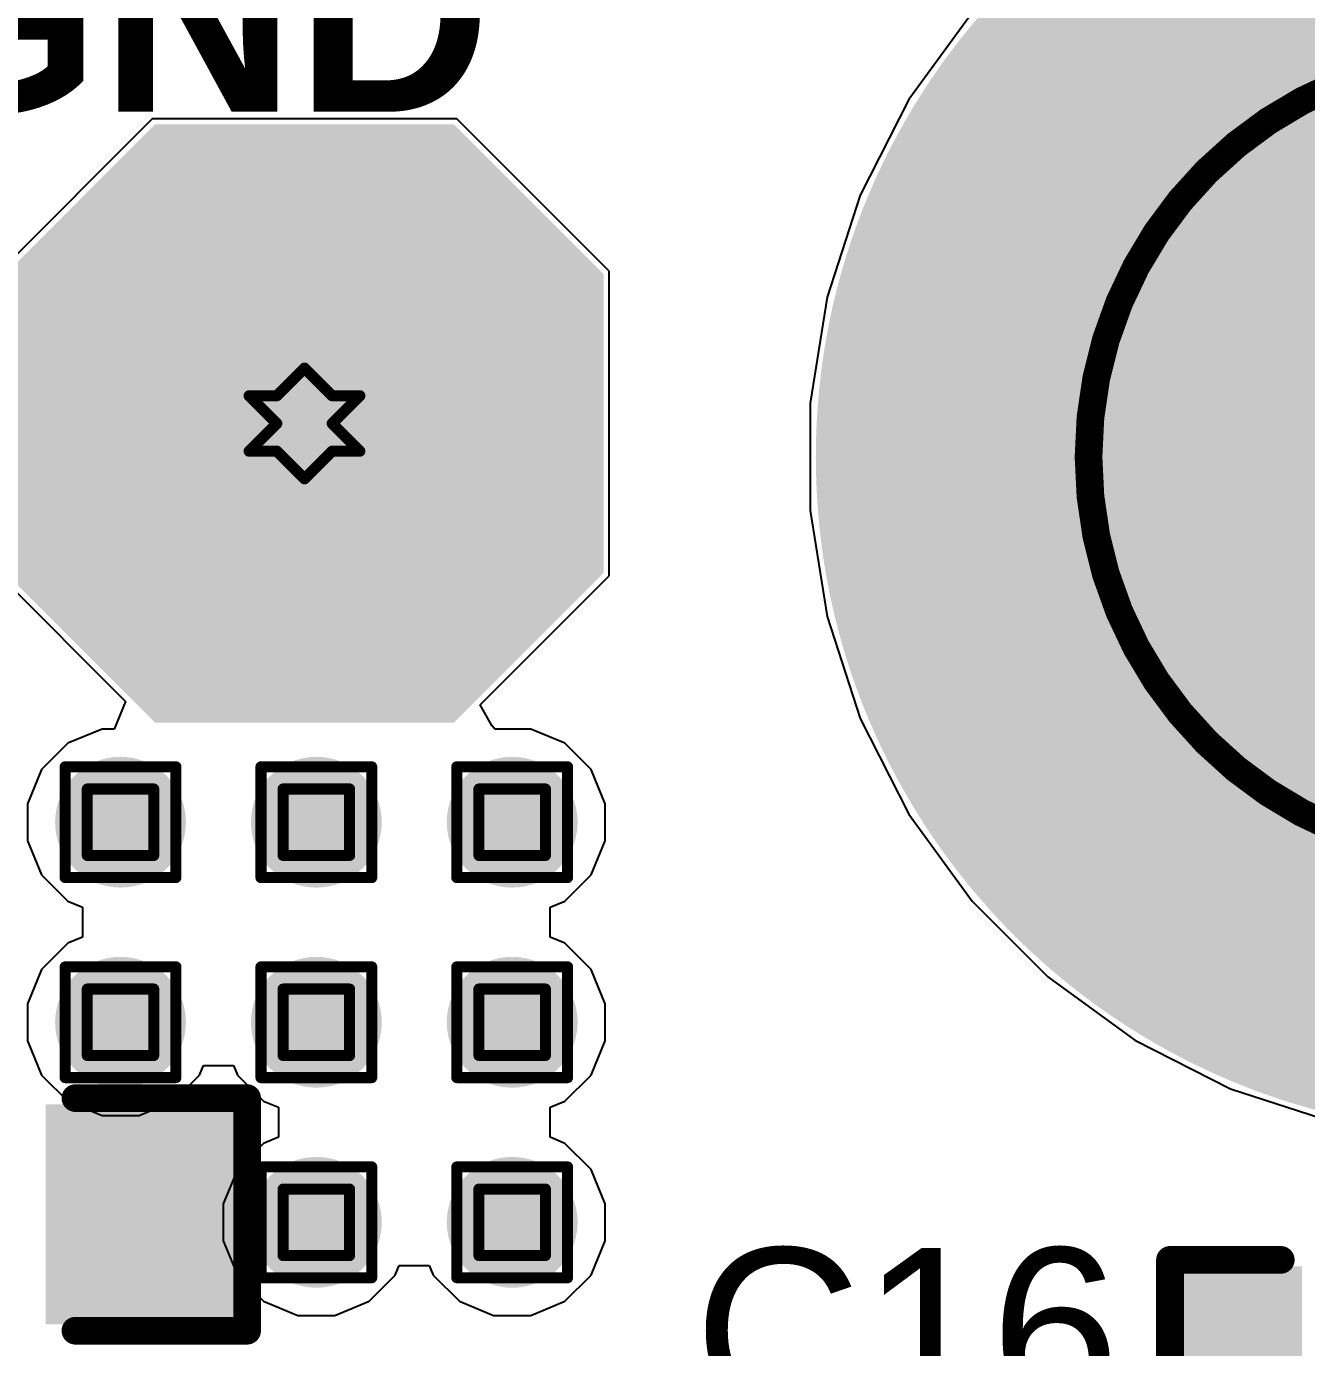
# Model space of a CAD drawing. Header units: inches. Extents: x -22 to 5433, y -13 to 5447.
# Drawn here: x -6.66 to -0.79, y 26.9 to 32.96 of the extents above; entities that cross this region are included whole.
import ezdxf

# ---------------------------------------------------------------- set-up
doc = ezdxf.new("R2010")
doc.units = ezdxf.units.IN
for name, color, linetype in [('Board_outline', 216, 'Continuous'), ('Bottom Layer', 5, 'Continuous'), ('Bottom Solder', 6, 'Continuous'), ('Drill Drawing', 1, 'Continuous'), ('Ground', 16, 'Continuous'), ('Multi-Layer', 9, 'Continuous'), ('Pad Holes', 156, 'Continuous'), ('Power', 76, 'Continuous'), ('Top Layer', 1, 'Continuous'), ('Top Overlay', 2, 'Continuous'), ('Top Paste', 8, 'Continuous'), ('Top Solder', 216, 'Continuous'), ('Via Holes', 16, 'Continuous')]:
    doc.layers.add(name, color=color, linetype=linetype)
doc.styles.add('Arial', font='', dxfattribs={"height": 0.2})
doc.styles.add('Arial_Bold', font='', dxfattribs={"height": 0.2})
doc.styles.get('Arial').set_extended_font_data('Arial')
doc.styles.get('Arial_Bold').set_extended_font_data('Arial', bold=True)

msp = doc.modelspace()

# ---------------------------------------------------------------- hatches: boundary and pattern name
at = {"layer": 'Bottom Layer'}
h = msp.add_hatch(color=5, dxfattribs=at)
edge = h.paths.add_edge_path()
edge.add_arc((0.0606, 30.9834), 3, 0, 360)
msp.add_hatch(color=5, dxfattribs=at).paths.add_polyline_path([(-4.116, 30.502), (-4.116, 31.772), (-4.751, 32.407), (-6.021, 32.407), (-6.656, 31.772), (-6.656, 30.502), (-6.021, 29.867), (-4.751, 29.867)])
h = msp.add_hatch(color=5, dxfattribs=at)
edge = h.paths.add_edge_path()
edge.add_arc((-6.2297, 29.3082), 0.3, 0, 360)
h = msp.add_hatch(color=5, dxfattribs=at)
edge = h.paths.add_edge_path()
edge.add_arc((-5.3316, 29.3082), 0.3, 0, 360)
h = msp.add_hatch(color=5, dxfattribs=at)
edge = h.paths.add_edge_path()
edge.add_arc((-4.4335, 29.3082), 0.3, 0, 360)
h = msp.add_hatch(color=5, dxfattribs=at)
edge = h.paths.add_edge_path()
edge.add_arc((-6.2297, 28.3907), 0.3, 0, 360)
h = msp.add_hatch(color=5, dxfattribs=at)
edge = h.paths.add_edge_path()
edge.add_arc((-5.3316, 28.3907), 0.3, 0, 360)
h = msp.add_hatch(color=5, dxfattribs=at)
edge = h.paths.add_edge_path()
edge.add_arc((-4.4335, 28.3907), 0.3, 0, 360)
h = msp.add_hatch(color=5, dxfattribs=at)
edge = h.paths.add_edge_path()
edge.add_arc((-5.3316, 27.4731), 0.3, 0, 360)
h = msp.add_hatch(color=5, dxfattribs=at)
edge = h.paths.add_edge_path()
edge.add_arc((-4.4335, 27.4731), 0.3, 0, 360)
at = {"layer": 'Bottom Solder'}
h = msp.add_hatch(color=6, dxfattribs=at)
edge = h.paths.add_edge_path()
edge.add_arc((0.0606, 30.9834), 3.1016, 0, 360)
msp.add_hatch(color=6, dxfattribs=at).paths.add_polyline_path([(-4.0144, 30.4512), (-4.0144, 31.8228), (-4.7002, 32.5086), (-6.0718, 32.5086), (-6.7576, 31.8228), (-6.7576, 30.4512), (-6.0718, 29.7654), (-4.7002, 29.7654)])
at = {"layer": 'Ground'}
h = msp.add_hatch(color=16, dxfattribs=at)
edge = h.paths.add_edge_path()
edge.add_arc((0.0606, 30.9834), 3, 0, 360)
msp.add_hatch(color=16, dxfattribs=at).paths.add_polyline_path([(-4.116, 30.502), (-4.116, 31.772), (-4.751, 32.407), (-6.021, 32.407), (-6.656, 31.772), (-6.656, 30.502), (-6.021, 29.867), (-4.751, 29.867)])
h = msp.add_hatch(color=16, dxfattribs=at)
edge = h.paths.add_edge_path()
edge.add_arc((-6.2297, 29.3082), 0.3, 0, 360)
h = msp.add_hatch(color=16, dxfattribs=at)
edge = h.paths.add_edge_path()
edge.add_arc((-5.3316, 29.3082), 0.3, 0, 360)
h = msp.add_hatch(color=16, dxfattribs=at)
edge = h.paths.add_edge_path()
edge.add_arc((-4.4335, 29.3082), 0.3, 0, 360)
h = msp.add_hatch(color=16, dxfattribs=at)
edge = h.paths.add_edge_path()
edge.add_arc((-6.2297, 28.3907), 0.3, 0, 360)
h = msp.add_hatch(color=16, dxfattribs=at)
edge = h.paths.add_edge_path()
edge.add_arc((-5.3316, 28.3907), 0.3, 0, 360)
h = msp.add_hatch(color=16, dxfattribs=at)
edge = h.paths.add_edge_path()
edge.add_arc((-4.4335, 28.3907), 0.3, 0, 360)
h = msp.add_hatch(color=16, dxfattribs=at)
edge = h.paths.add_edge_path()
edge.add_arc((-5.3316, 27.4731), 0.3, 0, 360)
h = msp.add_hatch(color=16, dxfattribs=at)
edge = h.paths.add_edge_path()
edge.add_arc((-4.4335, 27.4731), 0.3, 0, 360)
at = {"layer": 'Multi-Layer'}
h = msp.add_hatch(color=9, dxfattribs=at)
edge = h.paths.add_edge_path()
edge.add_arc((0.0606, 30.9834), 3, 0, 360)
msp.add_hatch(color=9, dxfattribs=at).paths.add_polyline_path([(-4.116, 30.502), (-4.116, 31.772), (-4.751, 32.407), (-6.021, 32.407), (-6.656, 31.772), (-6.656, 30.502), (-6.021, 29.867), (-4.751, 29.867)])
at = {"layer": 'Pad Holes'}
h = msp.add_hatch(color=7, dxfattribs=at)
edge = h.paths.add_edge_path()
edge.add_arc((0.0606, 30.9834), 1.85, 0, 360)
h = msp.add_hatch(color=7, dxfattribs=at)
edge = h.paths.add_edge_path()
edge.add_arc((-5.386, 31.137), 0.508, 0, 360)
at = {"layer": 'Power'}
h = msp.add_hatch(color=76, dxfattribs=at)
edge = h.paths.add_edge_path()
edge.add_arc((0.0606, 30.9834), 3, 0, 360)
msp.add_hatch(color=76, dxfattribs=at).paths.add_polyline_path([(-4.116, 30.502), (-4.116, 31.772), (-4.751, 32.407), (-6.021, 32.407), (-6.656, 31.772), (-6.656, 30.502), (-6.021, 29.867), (-4.751, 29.867)])
h = msp.add_hatch(color=76, dxfattribs=at)
edge = h.paths.add_edge_path()
edge.add_arc((-6.2297, 29.3082), 0.3, 0, 360)
h = msp.add_hatch(color=76, dxfattribs=at)
edge = h.paths.add_edge_path()
edge.add_arc((-5.3316, 29.3082), 0.3, 0, 360)
h = msp.add_hatch(color=76, dxfattribs=at)
edge = h.paths.add_edge_path()
edge.add_arc((-4.4335, 29.3082), 0.3, 0, 360)
h = msp.add_hatch(color=76, dxfattribs=at)
edge = h.paths.add_edge_path()
edge.add_arc((-6.2297, 28.3907), 0.3, 0, 360)
h = msp.add_hatch(color=76, dxfattribs=at)
edge = h.paths.add_edge_path()
edge.add_arc((-5.3316, 28.3907), 0.3, 0, 360)
h = msp.add_hatch(color=76, dxfattribs=at)
edge = h.paths.add_edge_path()
edge.add_arc((-4.4335, 28.3907), 0.3, 0, 360)
h = msp.add_hatch(color=76, dxfattribs=at)
edge = h.paths.add_edge_path()
edge.add_arc((-5.3316, 27.4731), 0.3, 0, 360)
h = msp.add_hatch(color=76, dxfattribs=at)
edge = h.paths.add_edge_path()
edge.add_arc((-4.4335, 27.4731), 0.3, 0, 360)
at = {"layer": 'Top Layer'}
h = msp.add_hatch(color=1, dxfattribs=at)
edge = h.paths.add_edge_path()
edge.add_arc((0.0606, 30.9834), 3, 0, 360)
for points in [[(-4.116, 30.502), (-4.116, 31.772), (-4.751, 32.407), (-6.021, 32.407), (-6.656, 31.772), (-6.656, 30.502), (-6.021, 29.867), (-4.751, 29.867)], [(-6.5127, 27.0649), (-6.5127, 27.9539), (-5.7507, 27.9539), (-5.7507, 27.0649)], [(-1.3278, 26.5769), (-1.3278, 27.2119), (-0.8706, 27.2119), (-0.8706, 26.5769)]]:
    msp.add_hatch(color=1, dxfattribs=at).paths.add_polyline_path(points)
h = msp.add_hatch(color=1, dxfattribs=at)
edge = h.paths.add_edge_path()
edge.add_arc((-6.2297, 29.3082), 0.3, 0, 360)
h = msp.add_hatch(color=1, dxfattribs=at)
edge = h.paths.add_edge_path()
edge.add_arc((-5.3316, 29.3082), 0.3, 0, 360)
h = msp.add_hatch(color=1, dxfattribs=at)
edge = h.paths.add_edge_path()
edge.add_arc((-4.4335, 29.3082), 0.3, 0, 360)
h = msp.add_hatch(color=1, dxfattribs=at)
edge = h.paths.add_edge_path()
edge.add_arc((-6.2297, 28.3907), 0.3, 0, 360)
h = msp.add_hatch(color=1, dxfattribs=at)
edge = h.paths.add_edge_path()
edge.add_arc((-5.3316, 28.3907), 0.3, 0, 360)
h = msp.add_hatch(color=1, dxfattribs=at)
edge = h.paths.add_edge_path()
edge.add_arc((-4.4335, 28.3907), 0.3, 0, 360)
h = msp.add_hatch(color=1, dxfattribs=at)
edge = h.paths.add_edge_path()
edge.add_arc((-5.3316, 27.4731), 0.3, 0, 360)
h = msp.add_hatch(color=1, dxfattribs=at)
edge = h.paths.add_edge_path()
edge.add_arc((-4.4335, 27.4731), 0.3, 0, 360)
at = {"layer": 'Top Paste'}
for points in [[(-6.5127, 27.0649), (-6.5127, 27.9539), (-5.7507, 27.9539), (-5.7507, 27.0649)], [(-1.3278, 26.5769), (-1.3278, 27.2119), (-0.8706, 27.2119), (-0.8706, 26.5769)]]:
    msp.add_hatch(color=8, dxfattribs=at).paths.add_polyline_path(points)
at = {"layer": 'Top Solder'}
h = msp.add_hatch(color=216, dxfattribs=at)
edge = h.paths.add_edge_path()
edge.add_arc((0.0606, 30.9834), 3.1016, 0, 360)
for points in [[(-4.0144, 30.4512), (-4.0144, 31.8228), (-4.7002, 32.5086), (-6.0718, 32.5086), (-6.7576, 31.8228), (-6.7576, 30.4512), (-6.0718, 29.7654), (-4.7002, 29.7654)], [(-6.5727, 27.0049), (-6.5727, 28.0139), (-5.6907, 28.0139), (-5.6907, 27.0049)], [(-1.3878, 26.5169), (-1.3878, 27.2719), (-0.8106, 27.2719), (-0.8106, 26.5169)]]:
    msp.add_hatch(color=216, dxfattribs=at).paths.add_polyline_path(points)
at = {"layer": 'Via Holes'}
h = msp.add_hatch(color=7, dxfattribs=at)
edge = h.paths.add_edge_path()
edge.add_arc((-6.2297, 29.3082), 0.15, 0, 360)
h = msp.add_hatch(color=7, dxfattribs=at)
edge = h.paths.add_edge_path()
edge.add_arc((-5.3316, 29.3082), 0.15, 0, 360)
h = msp.add_hatch(color=7, dxfattribs=at)
edge = h.paths.add_edge_path()
edge.add_arc((-4.4335, 29.3082), 0.15, 0, 360)
h = msp.add_hatch(color=7, dxfattribs=at)
edge = h.paths.add_edge_path()
edge.add_arc((-6.2297, 28.3907), 0.15, 0, 360)
h = msp.add_hatch(color=7, dxfattribs=at)
edge = h.paths.add_edge_path()
edge.add_arc((-5.3316, 28.3907), 0.15, 0, 360)
h = msp.add_hatch(color=7, dxfattribs=at)
edge = h.paths.add_edge_path()
edge.add_arc((-4.4335, 28.3907), 0.15, 0, 360)
h = msp.add_hatch(color=7, dxfattribs=at)
edge = h.paths.add_edge_path()
edge.add_arc((-5.3316, 27.4731), 0.15, 0, 360)
h = msp.add_hatch(color=7, dxfattribs=at)
edge = h.paths.add_edge_path()
edge.add_arc((-4.4335, 27.4731), 0.15, 0, 360)

# ---------------------------------------------------------------- linework, layer by layer
at = {"layer": 'Board_outline'}
for points in [[(1.9116, 30.9834, 0.127, 0.127, 1), (-1.7904, 30.9834, 0.127, 0.127, 1)], [(-1.8222, 30.9834, 0.0635, 0.0635, 1), (-1.7587, 30.9834, 0.0635, 0.0635, 1)]]:
    msp.add_lwpolyline(points, format="xyseb", close=True, dxfattribs=at)
at = {"layer": 'Drill Drawing'}
for points in [[(-5.513, 31.264, 0.0508, 0.0508, 0), (-5.386, 31.391, 0.0508, 0.0508, 0)], [(-5.386, 31.391, 0.0508, 0.0508, 0), (-5.259, 31.264, 0.0508, 0.0508, 0)], [(-5.64, 31.264, 0.0508, 0.0508, 0), (-5.513, 31.137, 0.0508, 0.0508, 0)], [(-5.64, 31.264, 0.0508, 0.0508, 0), (-5.513, 31.264, 0.0508, 0.0508, 0)], [(-5.259, 31.264, 0.0508, 0.0508, 0), (-5.132, 31.264, 0.0508, 0.0508, 0)], [(-5.259, 31.137, 0.0508, 0.0508, 0), (-5.132, 31.264, 0.0508, 0.0508, 0)], [(-5.64, 31.01, 0.0508, 0.0508, 0), (-5.513, 31.137, 0.0508, 0.0508, 0)], [(-5.259, 31.137, 0.0508, 0.0508, 0), (-5.132, 31.01, 0.0508, 0.0508, 0)], [(-5.64, 31.01, 0.0508, 0.0508, 0), (-5.513, 31.01, 0.0508, 0.0508, 0)], [(-5.513, 31.01, 0.0508, 0.0508, 0), (-5.386, 30.883, 0.0508, 0.0508, 0)], [(-5.386, 30.883, 0.0508, 0.0508, 0), (-5.259, 31.01, 0.0508, 0.0508, 0)], [(-5.259, 31.01, 0.0508, 0.0508, 0), (-5.132, 31.01, 0.0508, 0.0508, 0)], [(-6.4837, 29.5622, 0.0508, 0.0508, 0), (-5.9757, 29.5622, 0.0508, 0.0508, 0)], [(-6.4837, 29.0542, 0.0508, 0.0508, 0), (-6.4837, 29.5622, 0.0508, 0.0508, 0)], [(-5.9757, 29.0542, 0.0508, 0.0508, 0), (-5.9757, 29.5622, 0.0508, 0.0508, 0)], [(-5.5856, 29.5622, 0.0508, 0.0508, 0), (-5.0776, 29.5622, 0.0508, 0.0508, 0)], [(-5.5856, 29.0542, 0.0508, 0.0508, 0), (-5.5856, 29.5622, 0.0508, 0.0508, 0)], [(-5.0776, 29.0542, 0.0508, 0.0508, 0), (-5.0776, 29.5622, 0.0508, 0.0508, 0)], [(-4.6875, 29.5622, 0.0508, 0.0508, 0), (-4.1795, 29.5622, 0.0508, 0.0508, 0)], [(-4.6875, 29.0542, 0.0508, 0.0508, 0), (-4.6875, 29.5622, 0.0508, 0.0508, 0)], [(-4.1795, 29.0542, 0.0508, 0.0508, 0), (-4.1795, 29.5622, 0.0508, 0.0508, 0)], [(-6.3821, 29.4606, 0.0508, 0.0508, 0), (-6.0773, 29.4606, 0.0508, 0.0508, 0)], [(-6.3821, 29.1558, 0.0508, 0.0508, 0), (-6.3821, 29.4606, 0.0508, 0.0508, 0)], [(-6.0773, 29.1558, 0.0508, 0.0508, 0), (-6.0773, 29.4606, 0.0508, 0.0508, 0)], [(-5.484, 29.4606, 0.0508, 0.0508, 0), (-5.1792, 29.4606, 0.0508, 0.0508, 0)], [(-5.484, 29.1558, 0.0508, 0.0508, 0), (-5.484, 29.4606, 0.0508, 0.0508, 0)], [(-5.1792, 29.1558, 0.0508, 0.0508, 0), (-5.1792, 29.4606, 0.0508, 0.0508, 0)], [(-4.5859, 29.4606, 0.0508, 0.0508, 0), (-4.2811, 29.4606, 0.0508, 0.0508, 0)], [(-4.5859, 29.1558, 0.0508, 0.0508, 0), (-4.5859, 29.4606, 0.0508, 0.0508, 0)], [(-4.2811, 29.1558, 0.0508, 0.0508, 0), (-4.2811, 29.4606, 0.0508, 0.0508, 0)], [(-6.3821, 29.1558, 0.0508, 0.0508, 0), (-6.0773, 29.1558, 0.0508, 0.0508, 0)], [(-5.484, 29.1558, 0.0508, 0.0508, 0), (-5.1792, 29.1558, 0.0508, 0.0508, 0)], [(-4.5859, 29.1558, 0.0508, 0.0508, 0), (-4.2811, 29.1558, 0.0508, 0.0508, 0)], [(-6.4837, 29.0542, 0.0508, 0.0508, 0), (-5.9757, 29.0542, 0.0508, 0.0508, 0)], [(-5.5856, 29.0542, 0.0508, 0.0508, 0), (-5.0776, 29.0542, 0.0508, 0.0508, 0)], [(-4.6875, 29.0542, 0.0508, 0.0508, 0), (-4.1795, 29.0542, 0.0508, 0.0508, 0)], [(-6.4837, 28.6447, 0.0508, 0.0508, 0), (-5.9757, 28.6447, 0.0508, 0.0508, 0)], [(-6.4837, 28.1367, 0.0508, 0.0508, 0), (-6.4837, 28.6447, 0.0508, 0.0508, 0)], [(-5.9757, 28.1367, 0.0508, 0.0508, 0), (-5.9757, 28.6447, 0.0508, 0.0508, 0)], [(-5.5856, 28.6447, 0.0508, 0.0508, 0), (-5.0776, 28.6447, 0.0508, 0.0508, 0)], [(-5.5856, 28.1367, 0.0508, 0.0508, 0), (-5.5856, 28.6447, 0.0508, 0.0508, 0)], [(-5.0776, 28.1367, 0.0508, 0.0508, 0), (-5.0776, 28.6447, 0.0508, 0.0508, 0)], [(-4.6875, 28.6447, 0.0508, 0.0508, 0), (-4.1795, 28.6447, 0.0508, 0.0508, 0)], [(-4.6875, 28.1367, 0.0508, 0.0508, 0), (-4.6875, 28.6447, 0.0508, 0.0508, 0)], [(-4.1795, 28.1367, 0.0508, 0.0508, 0), (-4.1795, 28.6447, 0.0508, 0.0508, 0)], [(-6.3821, 28.5431, 0.0508, 0.0508, 0), (-6.0773, 28.5431, 0.0508, 0.0508, 0)], [(-6.3821, 28.2383, 0.0508, 0.0508, 0), (-6.3821, 28.5431, 0.0508, 0.0508, 0)], [(-6.0773, 28.2383, 0.0508, 0.0508, 0), (-6.0773, 28.5431, 0.0508, 0.0508, 0)], [(-5.484, 28.5431, 0.0508, 0.0508, 0), (-5.1792, 28.5431, 0.0508, 0.0508, 0)], [(-5.484, 28.2383, 0.0508, 0.0508, 0), (-5.484, 28.5431, 0.0508, 0.0508, 0)], [(-5.1792, 28.2383, 0.0508, 0.0508, 0), (-5.1792, 28.5431, 0.0508, 0.0508, 0)], [(-4.5859, 28.5431, 0.0508, 0.0508, 0), (-4.2811, 28.5431, 0.0508, 0.0508, 0)], [(-4.5859, 28.2383, 0.0508, 0.0508, 0), (-4.5859, 28.5431, 0.0508, 0.0508, 0)], [(-4.2811, 28.2383, 0.0508, 0.0508, 0), (-4.2811, 28.5431, 0.0508, 0.0508, 0)], [(-6.3821, 28.2383, 0.0508, 0.0508, 0), (-6.0773, 28.2383, 0.0508, 0.0508, 0)], [(-5.484, 28.2383, 0.0508, 0.0508, 0), (-5.1792, 28.2383, 0.0508, 0.0508, 0)], [(-4.5859, 28.2383, 0.0508, 0.0508, 0), (-4.2811, 28.2383, 0.0508, 0.0508, 0)], [(-6.4837, 28.1367, 0.0508, 0.0508, 0), (-5.9757, 28.1367, 0.0508, 0.0508, 0)], [(-5.5856, 28.1367, 0.0508, 0.0508, 0), (-5.0776, 28.1367, 0.0508, 0.0508, 0)], [(-4.6875, 28.1367, 0.0508, 0.0508, 0), (-4.1795, 28.1367, 0.0508, 0.0508, 0)], [(-5.5856, 27.7271, 0.0508, 0.0508, 0), (-5.0776, 27.7271, 0.0508, 0.0508, 0)], [(-5.5856, 27.2191, 0.0508, 0.0508, 0), (-5.5856, 27.7271, 0.0508, 0.0508, 0)], [(-5.0776, 27.2191, 0.0508, 0.0508, 0), (-5.0776, 27.7271, 0.0508, 0.0508, 0)], [(-4.6875, 27.7271, 0.0508, 0.0508, 0), (-4.1795, 27.7271, 0.0508, 0.0508, 0)], [(-4.6875, 27.2191, 0.0508, 0.0508, 0), (-4.6875, 27.7271, 0.0508, 0.0508, 0)], [(-4.1795, 27.2191, 0.0508, 0.0508, 0), (-4.1795, 27.7271, 0.0508, 0.0508, 0)], [(-5.484, 27.6255, 0.0508, 0.0508, 0), (-5.1792, 27.6255, 0.0508, 0.0508, 0)], [(-5.484, 27.3207, 0.0508, 0.0508, 0), (-5.484, 27.6255, 0.0508, 0.0508, 0)], [(-5.1792, 27.3207, 0.0508, 0.0508, 0), (-5.1792, 27.6255, 0.0508, 0.0508, 0)], [(-4.5859, 27.6255, 0.0508, 0.0508, 0), (-4.2811, 27.6255, 0.0508, 0.0508, 0)], [(-4.5859, 27.3207, 0.0508, 0.0508, 0), (-4.5859, 27.6255, 0.0508, 0.0508, 0)], [(-4.2811, 27.3207, 0.0508, 0.0508, 0), (-4.2811, 27.6255, 0.0508, 0.0508, 0)], [(-5.484, 27.3207, 0.0508, 0.0508, 0), (-5.1792, 27.3207, 0.0508, 0.0508, 0)], [(-4.5859, 27.3207, 0.0508, 0.0508, 0), (-4.2811, 27.3207, 0.0508, 0.0508, 0)], [(-5.5856, 27.2191, 0.0508, 0.0508, 0), (-5.0776, 27.2191, 0.0508, 0.0508, 0)], [(-4.6875, 27.2191, 0.0508, 0.0508, 0), (-4.1795, 27.2191, 0.0508, 0.0508, 0)]]:
    msp.add_lwpolyline(points, format="xyseb", dxfattribs=at)
for points in [[(-5.3987, 31.391, 0.0254, 0.0254, 1), (-5.3733, 31.391, 0.0254, 0.0254, 1)], [(-5.3987, 31.391, 0.0254, 0.0254, 1), (-5.3733, 31.391, 0.0254, 0.0254, 1)], [(-5.6527, 31.264, 0.0254, 0.0254, 1), (-5.6273, 31.264, 0.0254, 0.0254, 1)], [(-5.6527, 31.264, 0.0254, 0.0254, 1), (-5.6273, 31.264, 0.0254, 0.0254, 1)], [(-5.5257, 31.264, 0.0254, 0.0254, 1), (-5.5003, 31.264, 0.0254, 0.0254, 1)], [(-5.5257, 31.264, 0.0254, 0.0254, 1), (-5.5003, 31.264, 0.0254, 0.0254, 1)], [(-5.2717, 31.264, 0.0254, 0.0254, 1), (-5.2463, 31.264, 0.0254, 0.0254, 1)], [(-5.2717, 31.264, 0.0254, 0.0254, 1), (-5.2463, 31.264, 0.0254, 0.0254, 1)], [(-5.1447, 31.264, 0.0254, 0.0254, 1), (-5.1193, 31.264, 0.0254, 0.0254, 1)], [(-5.1447, 31.264, 0.0254, 0.0254, 1), (-5.1193, 31.264, 0.0254, 0.0254, 1)], [(-5.5257, 31.137, 0.0254, 0.0254, 1), (-5.5003, 31.137, 0.0254, 0.0254, 1)], [(-5.5257, 31.137, 0.0254, 0.0254, 1), (-5.5003, 31.137, 0.0254, 0.0254, 1)], [(-5.2717, 31.137, 0.0254, 0.0254, 1), (-5.2463, 31.137, 0.0254, 0.0254, 1)], [(-5.2717, 31.137, 0.0254, 0.0254, 1), (-5.2463, 31.137, 0.0254, 0.0254, 1)], [(-5.6527, 31.01, 0.0254, 0.0254, 1), (-5.6273, 31.01, 0.0254, 0.0254, 1)], [(-5.6527, 31.01, 0.0254, 0.0254, 1), (-5.6273, 31.01, 0.0254, 0.0254, 1)], [(-5.5257, 31.01, 0.0254, 0.0254, 1), (-5.5003, 31.01, 0.0254, 0.0254, 1)], [(-5.5257, 31.01, 0.0254, 0.0254, 1), (-5.5003, 31.01, 0.0254, 0.0254, 1)], [(-5.2717, 31.01, 0.0254, 0.0254, 1), (-5.2463, 31.01, 0.0254, 0.0254, 1)], [(-5.2717, 31.01, 0.0254, 0.0254, 1), (-5.2463, 31.01, 0.0254, 0.0254, 1)], [(-5.1447, 31.01, 0.0254, 0.0254, 1), (-5.1193, 31.01, 0.0254, 0.0254, 1)], [(-5.1447, 31.01, 0.0254, 0.0254, 1), (-5.1193, 31.01, 0.0254, 0.0254, 1)], [(-5.3987, 30.883, 0.0254, 0.0254, 1), (-5.3733, 30.883, 0.0254, 0.0254, 1)], [(-5.3987, 30.883, 0.0254, 0.0254, 1), (-5.3733, 30.883, 0.0254, 0.0254, 1)], [(-6.4964, 29.5622, 0.0254, 0.0254, 1), (-6.471, 29.5622, 0.0254, 0.0254, 1)], [(-6.4964, 29.5622, 0.0254, 0.0254, 1), (-6.471, 29.5622, 0.0254, 0.0254, 1)], [(-5.9884, 29.5622, 0.0254, 0.0254, 1), (-5.963, 29.5622, 0.0254, 0.0254, 1)], [(-5.9884, 29.5622, 0.0254, 0.0254, 1), (-5.963, 29.5622, 0.0254, 0.0254, 1)], [(-5.5983, 29.5622, 0.0254, 0.0254, 1), (-5.5729, 29.5622, 0.0254, 0.0254, 1)], [(-5.5983, 29.5622, 0.0254, 0.0254, 1), (-5.5729, 29.5622, 0.0254, 0.0254, 1)], [(-5.0903, 29.5622, 0.0254, 0.0254, 1), (-5.0649, 29.5622, 0.0254, 0.0254, 1)], [(-5.0903, 29.5622, 0.0254, 0.0254, 1), (-5.0649, 29.5622, 0.0254, 0.0254, 1)], [(-4.7002, 29.5622, 0.0254, 0.0254, 1), (-4.6748, 29.5622, 0.0254, 0.0254, 1)], [(-4.7002, 29.5622, 0.0254, 0.0254, 1), (-4.6748, 29.5622, 0.0254, 0.0254, 1)], [(-4.1922, 29.5622, 0.0254, 0.0254, 1), (-4.1668, 29.5622, 0.0254, 0.0254, 1)], [(-4.1922, 29.5622, 0.0254, 0.0254, 1), (-4.1668, 29.5622, 0.0254, 0.0254, 1)], [(-6.3948, 29.4606, 0.0254, 0.0254, 1), (-6.3694, 29.4606, 0.0254, 0.0254, 1)], [(-6.3948, 29.4606, 0.0254, 0.0254, 1), (-6.3694, 29.4606, 0.0254, 0.0254, 1)], [(-6.09, 29.4606, 0.0254, 0.0254, 1), (-6.0646, 29.4606, 0.0254, 0.0254, 1)], [(-6.09, 29.4606, 0.0254, 0.0254, 1), (-6.0646, 29.4606, 0.0254, 0.0254, 1)], [(-5.4967, 29.4606, 0.0254, 0.0254, 1), (-5.4713, 29.4606, 0.0254, 0.0254, 1)], [(-5.4967, 29.4606, 0.0254, 0.0254, 1), (-5.4713, 29.4606, 0.0254, 0.0254, 1)], [(-5.1919, 29.4606, 0.0254, 0.0254, 1), (-5.1665, 29.4606, 0.0254, 0.0254, 1)], [(-5.1919, 29.4606, 0.0254, 0.0254, 1), (-5.1665, 29.4606, 0.0254, 0.0254, 1)], [(-4.5986, 29.4606, 0.0254, 0.0254, 1), (-4.5732, 29.4606, 0.0254, 0.0254, 1)], [(-4.5986, 29.4606, 0.0254, 0.0254, 1), (-4.5732, 29.4606, 0.0254, 0.0254, 1)], [(-4.2938, 29.4606, 0.0254, 0.0254, 1), (-4.2684, 29.4606, 0.0254, 0.0254, 1)], [(-4.2938, 29.4606, 0.0254, 0.0254, 1), (-4.2684, 29.4606, 0.0254, 0.0254, 1)], [(-6.3948, 29.1558, 0.0254, 0.0254, 1), (-6.3694, 29.1558, 0.0254, 0.0254, 1)], [(-6.3948, 29.1558, 0.0254, 0.0254, 1), (-6.3694, 29.1558, 0.0254, 0.0254, 1)], [(-6.09, 29.1558, 0.0254, 0.0254, 1), (-6.0646, 29.1558, 0.0254, 0.0254, 1)], [(-6.09, 29.1558, 0.0254, 0.0254, 1), (-6.0646, 29.1558, 0.0254, 0.0254, 1)], [(-5.4967, 29.1558, 0.0254, 0.0254, 1), (-5.4713, 29.1558, 0.0254, 0.0254, 1)], [(-5.4967, 29.1558, 0.0254, 0.0254, 1), (-5.4713, 29.1558, 0.0254, 0.0254, 1)], [(-5.1919, 29.1558, 0.0254, 0.0254, 1), (-5.1665, 29.1558, 0.0254, 0.0254, 1)], [(-5.1919, 29.1558, 0.0254, 0.0254, 1), (-5.1665, 29.1558, 0.0254, 0.0254, 1)], [(-4.5986, 29.1558, 0.0254, 0.0254, 1), (-4.5732, 29.1558, 0.0254, 0.0254, 1)], [(-4.5986, 29.1558, 0.0254, 0.0254, 1), (-4.5732, 29.1558, 0.0254, 0.0254, 1)], [(-4.2938, 29.1558, 0.0254, 0.0254, 1), (-4.2684, 29.1558, 0.0254, 0.0254, 1)], [(-4.2938, 29.1558, 0.0254, 0.0254, 1), (-4.2684, 29.1558, 0.0254, 0.0254, 1)], [(-6.4964, 29.0542, 0.0254, 0.0254, 1), (-6.471, 29.0542, 0.0254, 0.0254, 1)], [(-6.4964, 29.0542, 0.0254, 0.0254, 1), (-6.471, 29.0542, 0.0254, 0.0254, 1)], [(-5.9884, 29.0542, 0.0254, 0.0254, 1), (-5.963, 29.0542, 0.0254, 0.0254, 1)], [(-5.9884, 29.0542, 0.0254, 0.0254, 1), (-5.963, 29.0542, 0.0254, 0.0254, 1)], [(-5.5983, 29.0542, 0.0254, 0.0254, 1), (-5.5729, 29.0542, 0.0254, 0.0254, 1)], [(-5.5983, 29.0542, 0.0254, 0.0254, 1), (-5.5729, 29.0542, 0.0254, 0.0254, 1)], [(-5.0903, 29.0542, 0.0254, 0.0254, 1), (-5.0649, 29.0542, 0.0254, 0.0254, 1)], [(-5.0903, 29.0542, 0.0254, 0.0254, 1), (-5.0649, 29.0542, 0.0254, 0.0254, 1)], [(-4.7002, 29.0542, 0.0254, 0.0254, 1), (-4.6748, 29.0542, 0.0254, 0.0254, 1)], [(-4.7002, 29.0542, 0.0254, 0.0254, 1), (-4.6748, 29.0542, 0.0254, 0.0254, 1)], [(-4.1922, 29.0542, 0.0254, 0.0254, 1), (-4.1668, 29.0542, 0.0254, 0.0254, 1)], [(-4.1922, 29.0542, 0.0254, 0.0254, 1), (-4.1668, 29.0542, 0.0254, 0.0254, 1)], [(-6.4964, 28.6447, 0.0254, 0.0254, 1), (-6.471, 28.6447, 0.0254, 0.0254, 1)], [(-6.4964, 28.6447, 0.0254, 0.0254, 1), (-6.471, 28.6447, 0.0254, 0.0254, 1)], [(-5.9884, 28.6447, 0.0254, 0.0254, 1), (-5.963, 28.6447, 0.0254, 0.0254, 1)], [(-5.9884, 28.6447, 0.0254, 0.0254, 1), (-5.963, 28.6447, 0.0254, 0.0254, 1)], [(-5.5983, 28.6447, 0.0254, 0.0254, 1), (-5.5729, 28.6447, 0.0254, 0.0254, 1)], [(-5.5983, 28.6447, 0.0254, 0.0254, 1), (-5.5729, 28.6447, 0.0254, 0.0254, 1)], [(-5.0903, 28.6447, 0.0254, 0.0254, 1), (-5.0649, 28.6447, 0.0254, 0.0254, 1)], [(-5.0903, 28.6447, 0.0254, 0.0254, 1), (-5.0649, 28.6447, 0.0254, 0.0254, 1)], [(-4.7002, 28.6447, 0.0254, 0.0254, 1), (-4.6748, 28.6447, 0.0254, 0.0254, 1)], [(-4.7002, 28.6447, 0.0254, 0.0254, 1), (-4.6748, 28.6447, 0.0254, 0.0254, 1)], [(-4.1922, 28.6447, 0.0254, 0.0254, 1), (-4.1668, 28.6447, 0.0254, 0.0254, 1)], [(-4.1922, 28.6447, 0.0254, 0.0254, 1), (-4.1668, 28.6447, 0.0254, 0.0254, 1)], [(-6.3948, 28.5431, 0.0254, 0.0254, 1), (-6.3694, 28.5431, 0.0254, 0.0254, 1)], [(-6.3948, 28.5431, 0.0254, 0.0254, 1), (-6.3694, 28.5431, 0.0254, 0.0254, 1)], [(-6.09, 28.5431, 0.0254, 0.0254, 1), (-6.0646, 28.5431, 0.0254, 0.0254, 1)], [(-6.09, 28.5431, 0.0254, 0.0254, 1), (-6.0646, 28.5431, 0.0254, 0.0254, 1)], [(-5.4967, 28.5431, 0.0254, 0.0254, 1), (-5.4713, 28.5431, 0.0254, 0.0254, 1)], [(-5.4967, 28.5431, 0.0254, 0.0254, 1), (-5.4713, 28.5431, 0.0254, 0.0254, 1)], [(-5.1919, 28.5431, 0.0254, 0.0254, 1), (-5.1665, 28.5431, 0.0254, 0.0254, 1)], [(-5.1919, 28.5431, 0.0254, 0.0254, 1), (-5.1665, 28.5431, 0.0254, 0.0254, 1)], [(-4.5986, 28.5431, 0.0254, 0.0254, 1), (-4.5732, 28.5431, 0.0254, 0.0254, 1)], [(-4.5986, 28.5431, 0.0254, 0.0254, 1), (-4.5732, 28.5431, 0.0254, 0.0254, 1)], [(-4.2938, 28.5431, 0.0254, 0.0254, 1), (-4.2684, 28.5431, 0.0254, 0.0254, 1)], [(-4.2938, 28.5431, 0.0254, 0.0254, 1), (-4.2684, 28.5431, 0.0254, 0.0254, 1)], [(-6.3948, 28.2383, 0.0254, 0.0254, 1), (-6.3694, 28.2383, 0.0254, 0.0254, 1)], [(-6.3948, 28.2383, 0.0254, 0.0254, 1), (-6.3694, 28.2383, 0.0254, 0.0254, 1)], [(-6.09, 28.2383, 0.0254, 0.0254, 1), (-6.0646, 28.2383, 0.0254, 0.0254, 1)], [(-6.09, 28.2383, 0.0254, 0.0254, 1), (-6.0646, 28.2383, 0.0254, 0.0254, 1)], [(-5.4967, 28.2383, 0.0254, 0.0254, 1), (-5.4713, 28.2383, 0.0254, 0.0254, 1)], [(-5.4967, 28.2383, 0.0254, 0.0254, 1), (-5.4713, 28.2383, 0.0254, 0.0254, 1)], [(-5.1919, 28.2383, 0.0254, 0.0254, 1), (-5.1665, 28.2383, 0.0254, 0.0254, 1)], [(-5.1919, 28.2383, 0.0254, 0.0254, 1), (-5.1665, 28.2383, 0.0254, 0.0254, 1)], [(-4.5986, 28.2383, 0.0254, 0.0254, 1), (-4.5732, 28.2383, 0.0254, 0.0254, 1)], [(-4.5986, 28.2383, 0.0254, 0.0254, 1), (-4.5732, 28.2383, 0.0254, 0.0254, 1)], [(-4.2938, 28.2383, 0.0254, 0.0254, 1), (-4.2684, 28.2383, 0.0254, 0.0254, 1)], [(-4.2938, 28.2383, 0.0254, 0.0254, 1), (-4.2684, 28.2383, 0.0254, 0.0254, 1)], [(-6.4964, 28.1367, 0.0254, 0.0254, 1), (-6.471, 28.1367, 0.0254, 0.0254, 1)], [(-6.4964, 28.1367, 0.0254, 0.0254, 1), (-6.471, 28.1367, 0.0254, 0.0254, 1)], [(-5.9884, 28.1367, 0.0254, 0.0254, 1), (-5.963, 28.1367, 0.0254, 0.0254, 1)], [(-5.9884, 28.1367, 0.0254, 0.0254, 1), (-5.963, 28.1367, 0.0254, 0.0254, 1)], [(-5.5983, 28.1367, 0.0254, 0.0254, 1), (-5.5729, 28.1367, 0.0254, 0.0254, 1)], [(-5.5983, 28.1367, 0.0254, 0.0254, 1), (-5.5729, 28.1367, 0.0254, 0.0254, 1)], [(-5.0903, 28.1367, 0.0254, 0.0254, 1), (-5.0649, 28.1367, 0.0254, 0.0254, 1)], [(-5.0903, 28.1367, 0.0254, 0.0254, 1), (-5.0649, 28.1367, 0.0254, 0.0254, 1)], [(-4.7002, 28.1367, 0.0254, 0.0254, 1), (-4.6748, 28.1367, 0.0254, 0.0254, 1)], [(-4.7002, 28.1367, 0.0254, 0.0254, 1), (-4.6748, 28.1367, 0.0254, 0.0254, 1)], [(-4.1922, 28.1367, 0.0254, 0.0254, 1), (-4.1668, 28.1367, 0.0254, 0.0254, 1)], [(-4.1922, 28.1367, 0.0254, 0.0254, 1), (-4.1668, 28.1367, 0.0254, 0.0254, 1)], [(-5.5983, 27.7271, 0.0254, 0.0254, 1), (-5.5729, 27.7271, 0.0254, 0.0254, 1)], [(-5.5983, 27.7271, 0.0254, 0.0254, 1), (-5.5729, 27.7271, 0.0254, 0.0254, 1)], [(-5.0903, 27.7271, 0.0254, 0.0254, 1), (-5.0649, 27.7271, 0.0254, 0.0254, 1)], [(-5.0903, 27.7271, 0.0254, 0.0254, 1), (-5.0649, 27.7271, 0.0254, 0.0254, 1)], [(-4.7002, 27.7271, 0.0254, 0.0254, 1), (-4.6748, 27.7271, 0.0254, 0.0254, 1)], [(-4.7002, 27.7271, 0.0254, 0.0254, 1), (-4.6748, 27.7271, 0.0254, 0.0254, 1)], [(-4.1922, 27.7271, 0.0254, 0.0254, 1), (-4.1668, 27.7271, 0.0254, 0.0254, 1)], [(-4.1922, 27.7271, 0.0254, 0.0254, 1), (-4.1668, 27.7271, 0.0254, 0.0254, 1)], [(-5.4967, 27.6255, 0.0254, 0.0254, 1), (-5.4713, 27.6255, 0.0254, 0.0254, 1)], [(-5.4967, 27.6255, 0.0254, 0.0254, 1), (-5.4713, 27.6255, 0.0254, 0.0254, 1)], [(-5.1919, 27.6255, 0.0254, 0.0254, 1), (-5.1665, 27.6255, 0.0254, 0.0254, 1)], [(-5.1919, 27.6255, 0.0254, 0.0254, 1), (-5.1665, 27.6255, 0.0254, 0.0254, 1)], [(-4.5986, 27.6255, 0.0254, 0.0254, 1), (-4.5732, 27.6255, 0.0254, 0.0254, 1)], [(-4.5986, 27.6255, 0.0254, 0.0254, 1), (-4.5732, 27.6255, 0.0254, 0.0254, 1)], [(-4.2938, 27.6255, 0.0254, 0.0254, 1), (-4.2684, 27.6255, 0.0254, 0.0254, 1)], [(-4.2938, 27.6255, 0.0254, 0.0254, 1), (-4.2684, 27.6255, 0.0254, 0.0254, 1)], [(-5.4967, 27.3207, 0.0254, 0.0254, 1), (-5.4713, 27.3207, 0.0254, 0.0254, 1)], [(-5.4967, 27.3207, 0.0254, 0.0254, 1), (-5.4713, 27.3207, 0.0254, 0.0254, 1)], [(-5.1919, 27.3207, 0.0254, 0.0254, 1), (-5.1665, 27.3207, 0.0254, 0.0254, 1)], [(-5.1919, 27.3207, 0.0254, 0.0254, 1), (-5.1665, 27.3207, 0.0254, 0.0254, 1)], [(-4.5986, 27.3207, 0.0254, 0.0254, 1), (-4.5732, 27.3207, 0.0254, 0.0254, 1)], [(-4.5986, 27.3207, 0.0254, 0.0254, 1), (-4.5732, 27.3207, 0.0254, 0.0254, 1)], [(-4.2938, 27.3207, 0.0254, 0.0254, 1), (-4.2684, 27.3207, 0.0254, 0.0254, 1)], [(-4.2938, 27.3207, 0.0254, 0.0254, 1), (-4.2684, 27.3207, 0.0254, 0.0254, 1)], [(-5.5983, 27.2191, 0.0254, 0.0254, 1), (-5.5729, 27.2191, 0.0254, 0.0254, 1)], [(-5.5983, 27.2191, 0.0254, 0.0254, 1), (-5.5729, 27.2191, 0.0254, 0.0254, 1)], [(-5.0903, 27.2191, 0.0254, 0.0254, 1), (-5.0649, 27.2191, 0.0254, 0.0254, 1)], [(-5.0903, 27.2191, 0.0254, 0.0254, 1), (-5.0649, 27.2191, 0.0254, 0.0254, 1)], [(-4.7002, 27.2191, 0.0254, 0.0254, 1), (-4.6748, 27.2191, 0.0254, 0.0254, 1)], [(-4.7002, 27.2191, 0.0254, 0.0254, 1), (-4.6748, 27.2191, 0.0254, 0.0254, 1)], [(-4.1922, 27.2191, 0.0254, 0.0254, 1), (-4.1668, 27.2191, 0.0254, 0.0254, 1)], [(-4.1922, 27.2191, 0.0254, 0.0254, 1), (-4.1668, 27.2191, 0.0254, 0.0254, 1)]]:
    msp.add_lwpolyline(points, format="xyseb", close=True, dxfattribs=at)
at = {"layer": 'Power'}
for p, q in [((-2.3246, 33.0205), (-2.6139, 32.6223)), ((-2.6139, 32.6223), (-2.8373, 32.1838)), ((-6.0845, 32.534), (-6.783, 31.8355)), ((-4.6875, 32.534), (-6.0845, 32.534)), ((-3.989, 31.8355), (-4.6875, 32.534)), ((-2.8373, 32.1838), (-2.9894, 31.7156)), ((-3.989, 30.4385), (-3.989, 31.8355)), ((-2.9894, 31.7156), (-3.0664, 31.2295)), ((-3.0664, 31.2295), (-3.0664, 30.7373)), ((-3.0664, 30.7373), (-2.9894, 30.2512)), ((-6.783, 30.4385), (-6.2067, 29.8622)), ((-4.5806, 29.847), (-3.989, 30.4385)), ((-2.9894, 30.2512), (-2.8373, 29.7831)), ((-6.2067, 29.8622), (-6.2593, 29.7352)), ((-4.5274, 29.7513), (-4.5806, 29.847)), ((-4.5127, 29.7352), (-4.5274, 29.7513)), ((-2.8373, 29.7831), (-2.6139, 29.3445)), ((-6.3146, 29.7352), (-6.4715, 29.6702)), ((-6.2593, 29.7352), (-6.3146, 29.7352)), ((-4.3486, 29.7352), (-4.5127, 29.7352)), ((-4.1917, 29.6702), (-4.3486, 29.7352)), ((-6.4715, 29.6702), (-6.5917, 29.5501)), ((-4.0715, 29.5501), (-4.1917, 29.6702)), ((-6.5917, 29.5501), (-6.6567, 29.3932)), ((-4.0065, 29.3932), (-4.0715, 29.5501)), ((-6.6567, 29.3932), (-6.6567, 29.2233)), ((-4.0065, 29.2233), (-4.0065, 29.3932)), ((-2.6139, 29.3445), (-2.3246, 28.9463)), ((-6.6567, 29.2233), (-6.5917, 29.0664)), ((-4.0715, 29.0664), (-4.0065, 29.2233)), ((-6.5917, 29.0664), (-6.4715, 28.9463)), ((-4.1917, 28.9463), (-4.0715, 29.0664)), ((-6.4715, 28.9463), (-6.4038, 28.9182)), ((-6.4038, 28.9182), (-6.4038, 28.7807)), ((-4.2594, 28.9182), (-4.1917, 28.9463)), ((-4.2594, 28.7807), (-4.2594, 28.9182)), ((-2.3246, 28.9463), (-1.9765, 28.5983)), ((-6.4715, 28.7527), (-6.5917, 28.6326)), ((-6.4038, 28.7807), (-6.4715, 28.7527)), ((-4.1917, 28.7527), (-4.2594, 28.7807)), ((-4.0715, 28.6326), (-4.1917, 28.7527)), ((-6.5917, 28.6326), (-6.6567, 28.4756)), ((-4.0065, 28.4756), (-4.0715, 28.6326)), ((-1.9765, 28.5983), (-1.5783, 28.309)), ((-6.6567, 28.4756), (-6.6567, 28.3057)), ((-4.0065, 28.3057), (-4.0065, 28.4756)), ((-6.6567, 28.3057), (-6.5917, 28.1488)), ((-4.0715, 28.1488), (-4.0065, 28.3057)), ((-1.5783, 28.309), (-1.1398, 28.0855)), ((-5.8677, 28.1488), (-5.8494, 28.193)), ((-5.8494, 28.193), (-5.7119, 28.193)), ((-5.7119, 28.193), (-5.6936, 28.1488)), ((-6.5917, 28.1488), (-6.4715, 28.0287)), ((-5.9878, 28.0287), (-5.8677, 28.1488)), ((-5.6936, 28.1488), (-5.5735, 28.0287)), ((-4.1917, 28.0287), (-4.0715, 28.1488)), ((-1.1398, 28.0855), (-0.6717, 27.9334)), ((-6.4715, 28.0287), (-6.3146, 27.9637)), ((-6.1447, 27.9637), (-5.9878, 28.0287)), ((-5.5735, 28.0287), (-5.5057, 28.0006)), ((-5.5057, 28.0006), (-5.5057, 27.8632)), ((-4.2594, 28.0006), (-4.1917, 28.0287)), ((-4.2594, 27.8632), (-4.2594, 28.0006)), ((-6.3146, 27.9637), (-6.1447, 27.9637)), ((-5.5735, 27.8351), (-5.6936, 27.715)), ((-5.5057, 27.8632), (-5.5735, 27.8351)), ((-4.1917, 27.8351), (-4.2594, 27.8632)), ((-4.0715, 27.715), (-4.1917, 27.8351)), ((-5.6936, 27.715), (-5.7586, 27.5581)), ((-4.0065, 27.5581), (-4.0715, 27.715)), ((-5.7586, 27.5581), (-5.7586, 27.3882)), ((-4.0065, 27.3882), (-4.0065, 27.5581)), ((-5.7586, 27.3882), (-5.6936, 27.2312)), ((-4.0715, 27.2312), (-4.0065, 27.3882)), ((-4.9696, 27.2312), (-4.9513, 27.2754)), ((-4.9513, 27.2754), (-4.8138, 27.2754)), ((-4.8138, 27.2754), (-4.7955, 27.2312)), ((-5.6936, 27.2312), (-5.5735, 27.1111)), ((-5.0897, 27.1111), (-4.9696, 27.2312)), ((-4.7955, 27.2312), (-4.6754, 27.1111)), ((-4.1917, 27.1111), (-4.0715, 27.2312)), ((-5.5735, 27.1111), (-5.4165, 27.0461)), ((-5.2467, 27.0461), (-5.0897, 27.1111)), ((-4.6754, 27.1111), (-4.5185, 27.0461)), ((-4.3486, 27.0461), (-4.1917, 27.1111)), ((-5.4165, 27.0461), (-5.2467, 27.0461)), ((-4.5185, 27.0461), (-4.3486, 27.0461))]:
    msp.add_line(p, q, dxfattribs=at)
at = {"layer": 'Top Overlay'}
for points in [[(-6.4365, 28.0428, 0.127, 0.127, 0), (-5.6491, 28.0428, 0.127, 0.127, 0)], [(-5.6491, 26.976, 0.127, 0.127, 0), (-5.6491, 28.0428, 0.127, 0.127, 0)], [(-1.4167, 27.3008, 0.127, 0.127, 0), (-0.9087, 27.3008, 0.127, 0.127, 0)], [(-1.4167, 26.488, 0.127, 0.127, 0), (-1.4167, 27.3008, 0.127, 0.127, 0)], [(-6.4365, 26.976, 0.127, 0.127, 0), (-5.6491, 26.976, 0.127, 0.127, 0)]]:
    msp.add_lwpolyline(points, format="xyseb", dxfattribs=at)
for points in [[(-6.4683, 28.0428, 0.0635, 0.0635, 1), (-6.4048, 28.0428, 0.0635, 0.0635, 1)], [(-5.6809, 28.0428, 0.0635, 0.0635, 1), (-5.6174, 28.0428, 0.0635, 0.0635, 1)], [(-5.6809, 28.0428, 0.0635, 0.0635, 1), (-5.6174, 28.0428, 0.0635, 0.0635, 1)], [(-1.4485, 27.3008, 0.0635, 0.0635, 1), (-1.385, 27.3008, 0.0635, 0.0635, 1)], [(-1.4485, 27.3008, 0.0635, 0.0635, 1), (-1.385, 27.3008, 0.0635, 0.0635, 1)], [(-0.9405, 27.3008, 0.0635, 0.0635, 1), (-0.877, 27.3008, 0.0635, 0.0635, 1)], [(-6.4683, 26.976, 0.0635, 0.0635, 1), (-6.4048, 26.976, 0.0635, 0.0635, 1)], [(-5.6809, 26.976, 0.0635, 0.0635, 1), (-5.6174, 26.976, 0.0635, 0.0635, 1)], [(-5.6809, 26.976, 0.0635, 0.0635, 1), (-5.6174, 26.976, 0.0635, 0.0635, 1)]]:
    msp.add_lwpolyline(points, format="xyseb", close=True, dxfattribs=at)

# ---------------------------------------------------------------- texts
at = {"layer": 'Top Overlay', "style": 'Arial_Bold'}
msp.add_text('GND', height=0.889, rotation=360, dxfattribs=at).set_placement((-7.2892, 32.5666))
at = {"layer": 'Top Overlay', "style": 'Arial'}
msp.add_text('C16', height=0.762, dxfattribs=at).set_placement((-3.5995, 26.5936))

doc.saveas('drawing.dxf')
